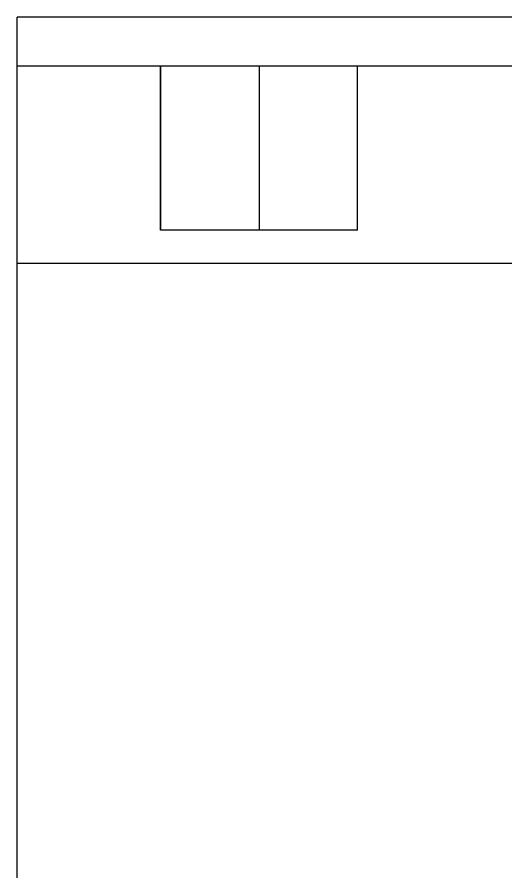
# Model space of a CAD drawing. Header units: centimetres. Extents: x 31418 to 49849, y -3781 to 3852.
# Drawn here: x 41747 to 42342, y 1915 to 2958 of the extents above; entities that cross this region are included whole.
import ezdxf

# ---------------------------------------------------------------- set-up
doc = ezdxf.new("R2010")
doc.units = ezdxf.units.CM
doc.header["$LTSCALE"] = 100
doc.header["$MEASUREMENT"] = 0
doc.layers.add('Ventanales', color=130, linetype='Continuous')

msp = doc.modelspace()

# ---------------------------------------------------------------- linework, layer by layer
for p, q in [((41746.6, 1707.9), (41746.6, 2957.9)), ((44256.6, 2957.9), (41746.6, 2957.9)), ((44256.6, 2897.9), (41746.6, 2897.9)), ((41921.6, 2697.9), (41921.6, 2897.9)), ((42161.6, 2697.9), (42161.6, 2897.9)), ((41746.6, 2657.9), (44256.6, 2657.9))]:
    msp.add_line(p, q)
at = {"layer": 'Ventanales'}
for p, q in [((42161.6, 2897.9), (41921.6, 2897.9)), ((41921.6, 2897.9), (41921.6, 2697.9)), ((42041.6, 2897.9), (42041.6, 2697.9)), ((42161.6, 2697.9), (42161.6, 2897.9)), ((42161.6, 2697.9), (41921.6, 2697.9))]:
    msp.add_line(p, q, dxfattribs=at)

doc.saveas('drawing.dxf')
